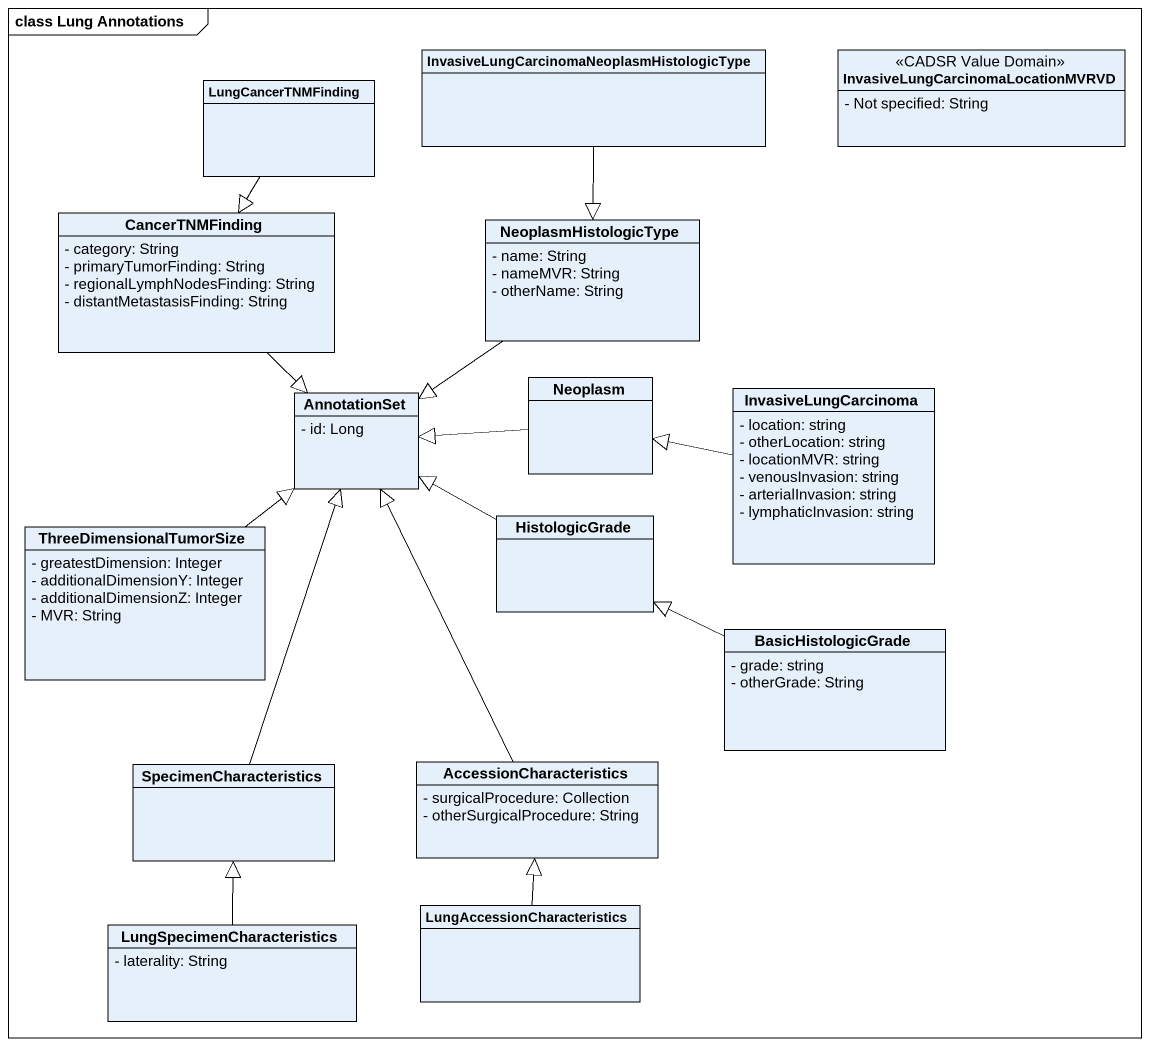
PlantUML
@startuml
mainframe class Lung Annotations
hide circle
hide empty members
skinparam classAttributeIconSize 0
class LungCancerTNMFinding
class "InvasiveLungCarcinomaNeoplasmHistologicType" as InvasiveLungCarcinomaNeoplas
class "InvasiveLungCarcinomaLocationMVRVD" as InvasiveLungCarcinomaLocatio <<CADSR Value Domain>> {
  - Not specified: String
}
class CancerTNMFinding {
  - category: String
  - primaryTumorFinding: String
  - regionalLymphNodesFinding: String
  - distantMetastasisFinding: String
}
class NeoplasmHistologicType {
  - name: String
  - nameMVR: String
  - otherName: String
}
class AnnotationSet {
  - id: Long
}
class Neoplasm
class InvasiveLungCarcinoma {
  - location: string
  - otherLocation: string
  - locationMVR: string
  - venousInvasion: string
  - arterialInvasion: string
  - lymphaticInvasion: string
}
class ThreeDimensionalTumorSize {
  - greatestDimension: Integer
  - additionalDimensionY: Integer
  - additionalDimensionZ: Integer
  - MVR: String
}
class HistologicGrade
class BasicHistologicGrade {
  - grade: string
  - otherGrade: String
}
class SpecimenCharacteristics
class AccessionCharacteristics {
  - surgicalProcedure: Collection
  - otherSurgicalProcedure: String
}
class LungAccessionCharacteristics
class LungSpecimenCharacteristics {
  - laterality: String
}
LungCancerTNMFinding --|> CancerTNMFinding
InvasiveLungCarcinomaNeoplas --|> NeoplasmHistologicType
CancerTNMFinding --|> AnnotationSet
NeoplasmHistologicType --|> AnnotationSet
Neoplasm -left-|> AnnotationSet
InvasiveLungCarcinoma -left-|> Neoplasm
ThreeDimensionalTumorSize -up-|> AnnotationSet
HistologicGrade -left-|> AnnotationSet
BasicHistologicGrade -left-|> HistologicGrade
SpecimenCharacteristics -up-|> AnnotationSet
AccessionCharacteristics -up-|> AnnotationSet
LungAccessionCharacteristics -up-|> AccessionCharacteristics
LungSpecimenCharacteristics -up-|> SpecimenCharacteristics
@enduml
